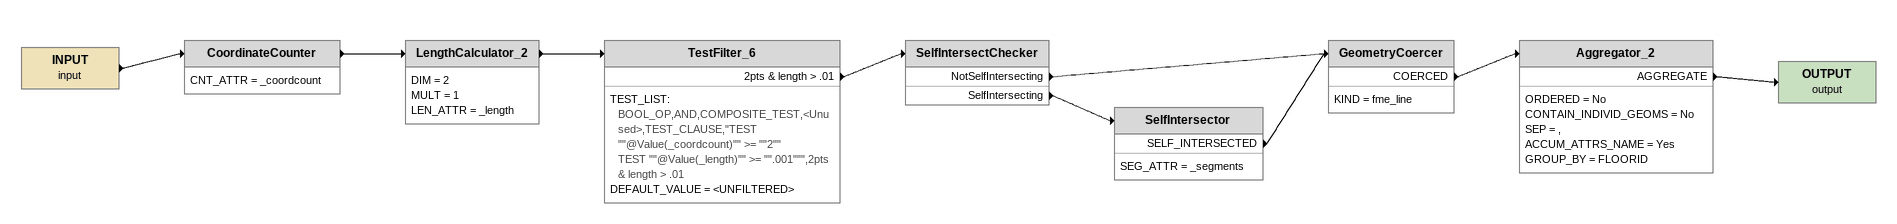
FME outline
INPUT (input)
    -> CoordinateCounter
CoordinateCounter
    CNT_ATTR = _coordcount
    -> LengthCalculator_2
LengthCalculator_2
    DIM = 2
    MULT = 1
    LEN_ATTR = _length
    -> TestFilter_6
TestFilter_6
    TEST_LIST:
      BOOL_OP,AND,COMPOSITE_TEST,<Unused>,TEST_CLAUSE,"TEST ""@Value(_coordcount)"" >= ""2""
      TEST ""@Value(_length)"" >= "".001""",2pts & length > .01
    DEFAULT_VALUE = <UNFILTERED>
    2pts & length > .01 -> SelfIntersectChecker
SelfIntersectChecker
    NotSelfIntersecting -> GeometryCoercer
    SelfIntersecting -> SelfIntersector
SelfIntersector
    SEG_ATTR = _segments
    SELF_INTERSECTED -> GeometryCoercer
GeometryCoercer
    KIND = fme_line
    COERCED -> Aggregator_2
Aggregator_2
    ORDERED = No
    CONTAIN_INDIVID_GEOMS = No
    SEP = ,
    ACCUM_ATTRS_NAME = Yes
    GROUP_BY = FLOORID
    AGGREGATE -> OUTPUT (output)
OUTPUT (output)
